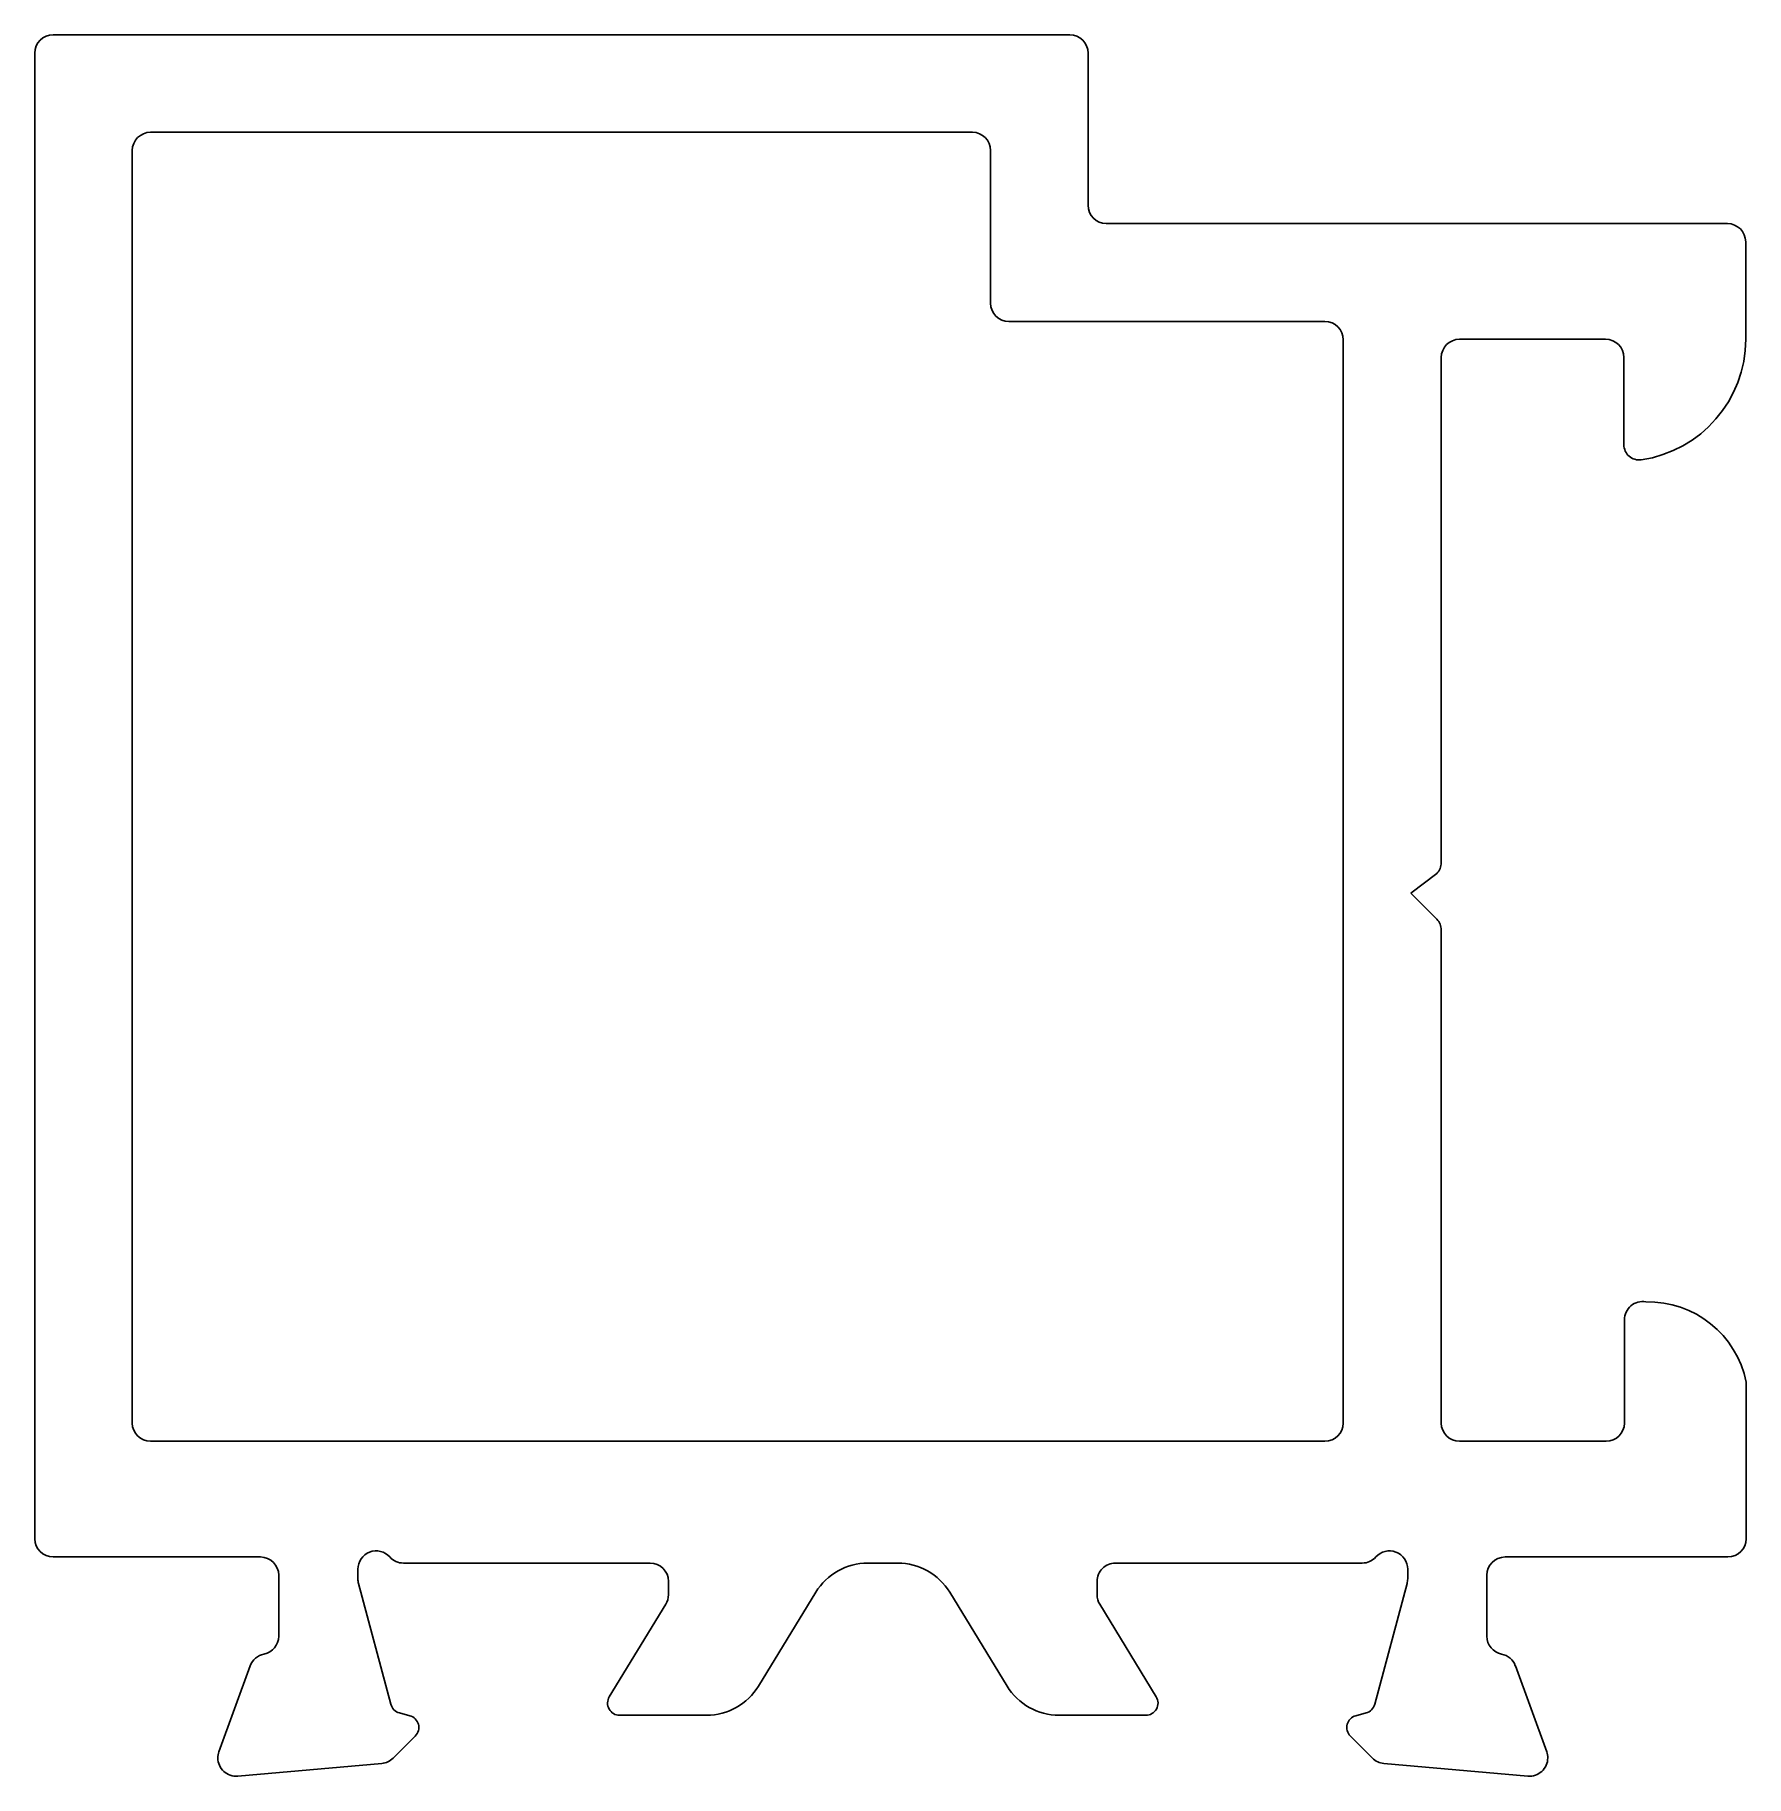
# Model space of a CAD drawing. Extents: x 234.5 to 262.6, y 720.5 to 749.1.
import ezdxf

# ---------------------------------------------------------------- set-up
doc = ezdxf.new("R2010")
doc.units = 0
doc.layers.add('DIMENSION', color=7, linetype='CONTINUOUS')

msp = doc.modelspace()

# ---------------------------------------------------------------- linework, layer by layer
at = {"layer": 'DIMENSION', "color": 0, "linetype": 'BYBLOCK'}
for p, q in [((251.518, 749.072), (234.822, 749.072)), ((234.522, 748.772), (234.522, 724.372)), ((251.818, 746.272), (251.818, 748.772)), ((236.422, 747.472), (249.918, 747.472)), ((236.122, 726.272), (236.122, 747.172)), ((250.218, 747.172), (250.218, 744.663)), ((262.318, 745.972), (252.118, 745.972)), ((262.618, 744.072), (262.618, 745.672)), ((250.518, 744.363), (255.708, 744.363)), ((256.008, 744.063), (256.008, 726.272)), ((257.918, 744.072), (260.318, 744.072)), ((257.618, 735.476), (257.618, 743.772)), ((260.618, 743.772), (260.618, 742.34)), ((257.118, 734.972), (257.545, 735.299)), ((257.545, 734.545), (257.118, 734.972)), ((257.618, 726.272), (257.618, 734.369)), ((260.626, 727.967), (260.626, 726.272)), ((262.626, 724.372), (262.626, 726.945)), ((255.708, 725.972), (236.422, 725.972)), ((260.326, 725.972), (257.918, 725.972)), ((234.822, 724.072), (238.227, 724.072)), ((239.827, 723.872), (239.827, 723.712)), ((244.627, 723.972), (240.574, 723.972)), ((248.201, 723.972), (248.693, 723.972)), ((256.32, 723.972), (252.267, 723.972)), ((257.067, 723.712), (257.067, 723.872)), ((258.667, 724.072), (262.326, 724.072)), ((238.527, 722.772), (238.527, 723.772)), ((239.837, 723.634), (240.368, 721.652)), ((244.927, 723.451), (244.927, 723.672)), ((251.967, 723.672), (251.967, 723.451)), ((256.526, 721.652), (257.057, 723.634)), ((258.367, 723.772), (258.367, 722.772)), ((243.956, 721.776), (244.883, 723.295)), ((246.406, 721.951), (247.347, 723.493)), ((249.547, 723.493), (250.488, 721.951)), ((252.011, 723.295), (252.938, 721.776)), ((237.544, 720.873), (238.059, 722.286)), ((258.835, 722.286), (259.35, 720.873)), ((240.51, 721.511), (240.679, 721.465)), ((245.552, 721.472), (244.127, 721.472)), ((252.767, 721.472), (251.342, 721.472)), ((256.215, 721.465), (256.384, 721.511)), ((240.768, 721.131), (240.405, 720.767)), ((256.489, 720.767), (256.126, 721.131)), ((240.219, 720.68), (237.853, 720.473)), ((259.041, 720.473), (256.675, 720.68))]:
    msp.add_line(p, q, dxfattribs=at)
for centre, radius, start, end in [((234.822, 748.772), 0.3, 90, 180), ((251.518, 748.772), 0.3, 360, 90), ((236.422, 747.172), 0.3, 90, 180), ((249.918, 747.172), 0.3, 0, 90), ((252.118, 746.272), 0.3, 180, 270), ((262.318, 745.672), 0.3, 0, 90), ((250.518, 744.663), 0.3, 180, 270), ((255.708, 744.063), 0.3, 0, 90), ((257.918, 743.772), 0.3, 90, 180), ((260.318, 743.772), 0.3, 0, 90), ((260.618, 744.072), 2, 278.2132, 360), ((260.868, 742.34), 0.25, 180, 278.2132), ((257.368, 735.476), 0.25, 315, 360), ((257.368, 734.369), 0.25, 0, 45), ((260.926, 727.967), 0.3, 79.8239, 180.0118), ((261.015, 726.619), 1.644, 11.4155, 91.253), ((236.422, 726.272), 0.3, 180, 270), ((255.708, 726.272), 0.3, 270, 0), ((257.918, 726.272), 0.3, 180, 270), ((260.326, 726.272), 0.3, 270, 360), ((234.822, 724.372), 0.3, 180, 270), ((240.127, 723.872), 0.3, 41.8103, 180), ((256.767, 723.872), 0.3, 0, 138.1897), ((262.326, 724.372), 0.3, 270, 360), ((238.227, 723.772), 0.3, 0, 90), ((240.574, 724.272), 0.3, 221.8103, 270), ((244.627, 723.672), 0.3, 360, 90), ((248.201, 722.972), 1, 90, 148.6045), ((248.693, 722.972), 1, 31.3955, 90), ((252.266, 723.673), 0.299, 89.9014, 180.0986), ((256.32, 724.272), 0.3, 270, 318.1897), ((258.667, 723.772), 0.3, 90, 180), ((240.127, 723.712), 0.3, 180, 195), ((256.767, 723.712), 0.3, 345, 360), ((244.627, 723.451), 0.3, 328.6045, 0), ((252.267, 723.451), 0.3, 180, 211.3955), ((238.227, 722.772), 0.3, 280.9043, 0), ((258.667, 722.772), 0.3, 180, 259.0957), ((238.34, 722.183), 0.3, 100.9043, 160), ((258.553, 722.183), 0.3, 20, 79.0957), ((245.552, 722.472), 1, 270, 328.6045), ((251.342, 722.472), 1, 211.3955, 270), ((240.561, 721.704), 0.2, 195, 255), ((244.127, 721.672), 0.2, 148.6045, 270), ((252.767, 721.672), 0.2, 270, 31.3955), ((256.332, 721.704), 0.2, 285, 345), ((240.627, 721.272), 0.2, 315, 75), ((256.267, 721.272), 0.2, 105, 225), ((237.808, 720.775), 0.281, 159.7197, 180.664), ((237.827, 720.772), 0.3, 180, 275), ((240.192, 720.979), 0.3, 275, 315), ((256.701, 720.979), 0.3, 225, 265), ((259.067, 720.772), 0.3, 265, 360), ((259.086, 720.775), 0.281, 359.336, 20.2803)]:
    msp.add_arc(centre, radius, start, end, dxfattribs=at)

doc.saveas('drawing.dxf')
